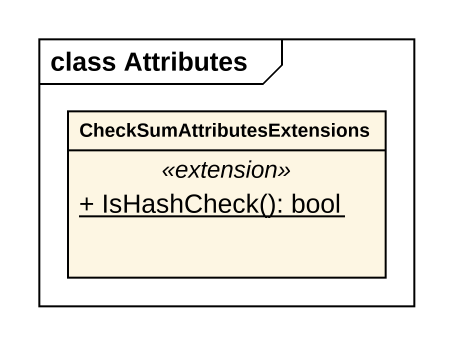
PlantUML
@startuml
mainframe class Attributes
hide circle
hide empty members
skinparam classAttributeIconSize 0
class CheckSumAttributesExtensions {
  .. <<extension>> ..
  {static} + IsHashCheck(): bool
}
@enduml
